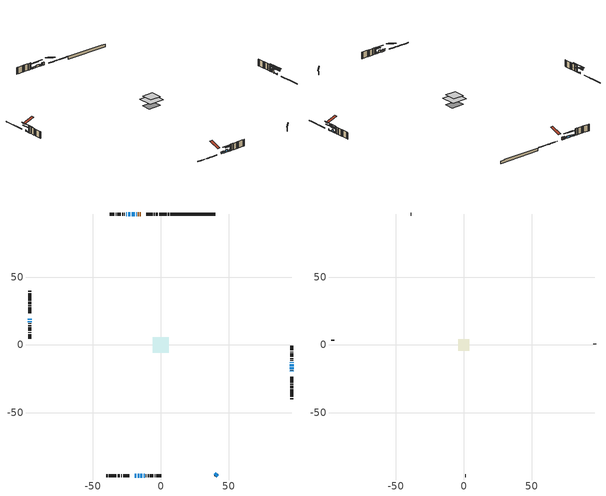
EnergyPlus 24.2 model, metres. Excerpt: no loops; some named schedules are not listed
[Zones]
conditioned space
 floor outside (Floor1 construction): -0.78,-0.78 -0.78,0.78 0.78,0.78 0.78,-0.78 z0.45
 floor outside (Floor2 construction): -0.43,-0.43 -0.43,0.43 0.43,0.43 0.43,-0.43 z0.45
 floor adiabatic (AdiabaticFloorConstruction): -5.82,-5.82 -5.82,5.82 5.82,5.82 5.82,-5.82 z2.89
 floor foundation (Slab1 construction): -4.79,-3.44 -4.79,3.44 4.79,3.44 4.79,-3.44 z-1.68
 wall outside (RimJoist1 construction): 6.18,96.64 5.33,96.64 / -40.03,-96.64 -39.18,-96.64 / -96.64,40.03 -96.64,39.18 / 96.64,-40.03 96.64,-39.18 z0.45:0.75
 wall outside (RimJoist2 construction): 4.4,96.64 -1.18,96.64 / -38.25,-96.64 -32.66,-96.64 / -96.64,38.25 -96.64,32.66 / 96.64,-38.25 96.64,-32.66 z0.45:0.75
 wall outside (RimJoist3 construction): -2.11,96.64 -3.65,96.64 / -31.74,-96.64 -30.19,-96.64 / -96.64,31.74 -96.64,30.19 / 96.64,-31.74 96.64,-30.19 z0.45:0.75
 wall outside (RimJoist4 construction): -4.58,96.64 -5.16,96.64 / -29.26,-96.64 -28.69,-96.64 / -96.64,29.26 -96.64,28.69 / 96.64,-29.26 96.64,-28.69 z0.45:0.75
 wall outside (RimJoist5 construction): -6.09,96.64 -10.54,96.64 / -27.76,-96.64 -23.31,-96.64 / -96.64,27.76 -96.64,23.31 / 96.64,-27.76 96.64,-23.31 z0.45:0.75
 wall outside (AdiabaticWallConstruction 1): -14.58,96.64 -15.37,96.64 / -16.29,96.64 -16.85,96.64 z0.45:2.48
 wall outside (AdiabaticWallConstruction): -17.78,96.64 -18.2,96.64 / -19.27,-96.64 -18.05,-96.64 / -22.44,96.64 -24.07,96.64 z0.45:1.67; 96.64,-19.27 96.64,-18.81 / -96.64,19.27 -96.64,18.51 z0.45:1.37; -17.12,-96.64 -15.9,-96.64 z0.45:1.47; 96.64,-17.89 96.64,-16.46 z0.45:0.81; -96.64,17.58 -96.64,16.79 z0.45:0.78; -19.13,96.64 -21.52,96.64 z0.45:2; 96.64,-15.53 96.64,-14.06 z0.45:2.2; 96.64,-13.13 96.64,-12.57 z0.45:1.27; -14.97,-96.64 -13.58,-96.64 z0.45:2.43; 40.03,-96.65 41.58,-95.1 z0.45:1.97; -12.65,-96.64 -11.89,-96.64 z0.45:1.39; -25,96.64 -25.61,96.64 z0.45:1.06
 wall outside (Wall1 construction): -26.54,96.64 -26.84,96.64 / -10.96,-96.64 -10.66,-96.64 / -96.64,15.86 -96.64,15.56 / 96.64,-11.64 96.64,-11.34 z0.45:5.33
 wall outside (Wall2 construction): -27.77,96.64 -28.55,96.64 / -9.73,-96.64 -8.94,-96.64 / -96.64,14.63 -96.64,13.85 / 96.64,-10.42 96.64,-9.63 z0.45:5.33
 wall outside (Wall3 construction): -29.48,96.64 -31.99,96.64 / -8.01,-96.64 -5.51,-96.64 / -96.64,12.92 -96.64,10.41 / 96.64,-8.7 96.64,-6.19 z0.45:5.33
 wall outside (Wall4 construction): -32.92,96.64 -33.37,96.64 / -4.58,-96.64 -4.13,-96.64 / -96.64,9.48 -96.64,9.03 / 96.64,-5.26 96.64,-4.81 z0.45:5.33
 wall outside (Wall5 construction): -34.3,96.64 -37.72,96.64 / -3.2,-96.64 0.23,-96.64 / -96.64,8.1 -96.64,4.68 / 96.64,-3.88 96.64,-0.46 z0.45:5.33
 wall foundation (FoundationWall1 construction): 7.11,96.64,-1.68 7.11,96.64,0.45 36.74,96.64,0.45 36.74,96.64,0.22 40.03,96.64,0.22 40.03,96.64,-1.68
 window (WindowConstruction 12): -17.78,96.64 -18.2,96.64 z0.45:1.67
 window (WindowConstruction 8): 96.64,-19.27 96.64,-18.81 z0.45:1.36
 window (WindowConstruction 9): -19.27,-96.64 -18.05,-96.64 z0.45:1.67
 window (WindowConstruction 10): -17.12,-96.64 -15.9,-96.64 z0.45:1.46
 window (WindowConstruction 11): -96.64,19.27 -96.64,18.51 z0.45:1.36
 window (WindowConstruction 13): 96.64,-17.88 96.64,-16.46 z0.45:0.81
 window (WindowConstruction 14): -96.64,17.58 -96.64,16.79 z0.45:0.78
 window (WindowConstruction): -19.13,96.64 -21.52,96.64 z0.45:2
 window (WindowConstruction 1): 96.64,-15.53 96.64,-14.06 z0.45:2.2
 window (WindowConstruction 2): 96.64,-13.13 96.64,-12.57 z0.45:1.26
 window (WindowConstruction 3): -14.97,-96.64 -13.58,-96.64 z0.45:2.43
 window (WindowConstruction 4): 40.03,-96.64 41.58,-95.1 z0.45:1.97
 window (WindowConstruction 5): -12.65,-96.64 -11.89,-96.64 z0.45:1.39
 window (WindowConstruction 6): -22.45,96.64 -24.07,96.64 z0.45:1.67
 window (WindowConstruction 7): -25,96.64 -25.61,96.64 z0.45:1.06
 door (Door): -14.58,96.64 -15.36,96.64 z0.45:2.48
 door (Door 1): -16.29,96.64 -16.85,96.64 z0.45:2.48
 ceiling adiabatic (AdiabaticFloorConstruction): 5.82,-5.82 5.82,5.82 -5.82,5.82 -5.82,-5.82 z2.89
attic - vented
 floor to conditioned space (Floor3 construction Reversed): -4.24,-4.24 -4.24,4.24 4.24,4.24 4.24,-4.24 z5.33
 wall outside (Wall6 construction): -38.65,96.64 -39.1,96.64 / 1.16,-96.64 1.61,-96.64 / -96.64,3.75 -96.64,3.3 / 96.64,0.47 96.64,0.92 z0.45:5.33
 roof outside (Roof1 construction): -13.65,96.64,5.33 -13.65,88.39,8.08 -11.47,88.39,8.08 -11.47,96.64,5.33; -20.2,-96.64,5.33 -20.2,-88.39,8.08 -22.38,-88.39,8.08 -22.38,-96.64,5.33; -96.64,20.2,5.33 -88.39,20.2,8.08 -88.39,22.38,8.08 -96.64,22.38,5.33; 96.64,-20.2,5.33 88.39,-20.2,8.08 88.39,-22.38,8.08 96.64,-22.38,5.33
shading: 96.64,-16.17 96.64,-21.91 97.06,-21.91 97.06,-16.17 z4; -17.85,-96.64 -19.47,-96.64 -19.47,-97.06 -17.85,-97.06 z1.87; -15.7,-96.64 -17.32,-96.64 -17.32,-97.06 -15.7,-97.06 z1.67; -96.64,15.87 -96.64,21.91 -97.06,21.91 -97.06,15.87 z4; 96.64,-11.38 96.64,-22.97 97.06,-22.97 97.06,-11.38 z5.89; -96.64,11.71 -96.64,22.66 -97.06,22.66 -97.06,11.71 z5.86; -24.16,96.64 -16.49,96.64 -16.49,97.06 -24.16,97.06 z4.64; 96.64,-11.42 96.64,-18.17 97.06,-18.17 97.06,-11.42 z4.84; 96.64,-9.93 96.64,-15.77 97.06,-15.77 97.06,-9.93 z3.9; -10.94,-96.64 -17.61,-96.64 -17.61,-97.06 -10.94,-97.06 z5.07; 43.44,-93.23 38.17,-98.51 38.46,-98.8 43.73,-93.52 z4.61; -9.25,-96.64 -15.29,-96.64 -15.29,-97.06 -9.25,-97.06 z4.03; -26.71,96.64 -19.81,96.64 -19.81,97.06 -26.71,97.06 z4.31; -25.81,96.64 -24.8,96.64 -24.8,97.06 -25.81,97.06 z1.26
[Building]
Building 1: Terrain=Suburbs
[Site:Location]
Ottawa Intl AP_ON: Latitude {deg}=45.32; Longitude {deg}=-75.67; Time Zone {hr}=-5; Elevation {m}=115; Keep Site Location Information=Yes
[Site:GroundTemperature:Shallow]
1.18808, -1.19398, -1.38475, -0.254337, 4.28362, 8.80044, 12.7163, 15.1969, 15.4076, 13.3901, 9.57408, 5.19582
[Site:WaterMainsTemperature]
Calculation Method=Schedule; Temperature Schedule=mains temperature schedule
[Material] Roughness=Rough; Thermal Absorptance=0.9
Name | Thickness {m} | Conductivity {W/m-K} | Density {kg/m3} | Specific Heat {J/kg-K} | Solar Absorptance | Visible Absorptance
asphalt or fiberglass shingles | 0.00635 | 0.162714 | 1121.4 | 1465.45 | 0.4 | 0.4
ceiling loosefill ins | 0.169333 | 0.0480833 | 16.02 | 1046.75 | 0.7 | 0.7
ceiling stud and cavity | 0.1397 | 0.143208 | 65.682 | 1177.47 | 0.7 | 0.7
concrete 4.0 in. | 0.1016 | 1.803125 | 2242.8 | 837.4 | 0.7 | 0.7
concrete 8.0 in. | 0.2032 | 1.803125 | 2242.8 | 837.4 | 0.7 | 0.7
door material | 0.04445 | 0.053851 | 512.64 | 1214.23 | 0.7 | 0.7
exterior vertical ins | 0.0454343 | 0.029427 | 32.04 | 1214.23 | 0.7 | 0.7
floor covering | 0.0127 | 0.0433444 | 54.468 | 1339.84 | 0.6 | 0.6
floor rigid ins; rim joist rigid ins | 0.051816 | 0.029427 | 32.04 | 1214.23 | 0.7 | 0.7
floor rigid ins 1; wall rigid ins | 0.512978 | 0.029427 | 32.04 | 1214.23 | 0.7 | 0.7
floor stud and cavity | 0.1397 | 0.0939799 | 92.3553 | 1139.71 | 0.7 | 0.7
floor stud and cavity 1 | 0.1397 | 0.094315 | 92.3553 | 1139.71 | 0.7 | 0.7
floor stud and cavity 2 | 0.1397 | 1.75129 | 37.0049 | 1207.88 | 0.7 | 0.7
furniture material conditioned space 1 | 0.1524 | 0.115458 | 640.8 | 1214.23 | 0.6 | 0.6
gypsum board | 0.0127 | 0.160291 | 801 | 837.4 | 0.6 | 0.6
gypsum board 1 | 0.0127 | 0.160291 | 801 | 837.4 | 0.7 | 0.7
osb sheathing 0.5 in. | 0.0127 | 0.115458 | 512.64 | 1214.23 | 0.7 | 0.7
osb sheathing 0.75 in. | 0.01905 | 0.115458 | 512.64 | 1214.23 | 0.7 | 0.7
osb sheathing 2.0 in. | 0.0508 | 0.115458 | 512.64 | 1214.23 | 0.7 | 0.7
rim joist stud and cavity | 0.0508 | 0.353641 | 125.044 | 1163.47 | 0.6 | 0.6
rim joist stud and cavity 1 | 0.0508 | 0.0296634 | 125.044 | 1163.47 | 0.6 | 0.6
rim joist stud and cavity 2 | 0.0508 | 0.292656 | 125.044 | 1163.47 | 0.6 | 0.6
rim joist stud and cavity 3 | 0.0508 | 0.0319994 | 125.044 | 1163.47 | 0.6 | 0.6
rim joist stud and cavity 4 | 0.0508 | 0.0293615 | 125.044 | 1163.47 | 0.6 | 0.6
wall stud and cavity | 0.1397 | 0.122248 | 139.0536 | 1170.24 | 0.7 | 0.7
wall stud and cavity 1 | 0.1397 | 0.0907762 | 139.0536 | 1170.24 | 0.7 | 0.7
wall stud and cavity 2 | 0.1397 | 0.0966364 | 139.0536 | 1170.24 | 0.7 | 0.7
wall stud and cavity 3 | 0.1397 | 0.0992973 | 139.0536 | 1170.24 | 0.7 | 0.7
wall stud and cavity 4 | 0.1397 | 0.0958194 | 139.0536 | 1170.24 | 0.7 | 0.7
wall stud and cavity 5 | 0.0889 | 6.1454 | 50.32683 | 1063.81 | 0.6 | 0.6
wall stud and cavity 6 | 0.0889 | 0.380278 | 52.3479 | 1209.89 | 0.7 | 0.7
wall stud and cavity 7 | 0.0889 | 0.391764 | 83.0341 | 1211.67 | 0.7 | 0.7
wood siding | 0.0254 | 0.102417 | 544.68 | 1172.36 | 0.4 | 0.4
wood siding 1 | 0.00254 | 0.102417 | 544.68 | 1172.36 | 0.4 | 0.4
wood siding 2; wood siding 3; wood siding 4 | 0.0254 | 0.102417 | 544.68 | 1172.36 | 0.7 | 0.7
[WindowMaterial:SimpleGlazingSystem]
Name | U-Factor {W/m2-K} | Solar Heat Gain Coefficient
WindowMaterial | 2.88499 | 0.7
WindowMaterial 1 | 2.90941 | 0.64
WindowMaterial 10 | 2.94518 | 0.59
WindowMaterial 11 | 2.97868 | 0.53
WindowMaterial 12 | 2.986628 | 0.6
WindowMaterial 13 | 3.25293 | 0.41
WindowMaterial 14 | 2.76973 | 0.32
WindowMaterial 2 | 3.0082 | 0.48
WindowMaterial 3 | 2.99401 | 0.57
WindowMaterial 4 | 2.8884 | 0.7
WindowMaterial 5 | 2.97698 | 0.54
WindowMaterial 6 | 2.9219 | 0.62
WindowMaterial 7 | 3.00026 | 0.58
WindowMaterial 8 | 3.02467 | 0.46
WindowMaterial 9 | 2.93496 | 0.6
[Construction]
AdiabaticFloorConstruction: floor stud and cavity 2, floor rigid ins 1, osb sheathing 0.75 in., floor covering
AdiabaticWallConstruction: wood siding 3, wall rigid ins, wall stud and cavity 6, gypsum board
AdiabaticWallConstruction 1: wood siding 4, wall rigid ins, wall stud and cavity 6, gypsum board
Door; Door 1: door material
Floor1 construction: floor stud and cavity, floor rigid ins, osb sheathing 0.75 in., floor covering
Floor2 construction: floor stud and cavity 1, floor rigid ins, osb sheathing 0.75 in., floor covering
Floor3 construction Reversed: gypsum board, ceiling stud and cavity, ceiling loosefill ins
FoundationWall1 construction: concrete 8.0 in., gypsum board 1
furniture construction conditioned space 1: furniture material conditioned space 1
PartitionWallConstruction: gypsum board, wall stud and cavity 7, gypsum board
RimJoist1 construction: wood siding 2, rim joist rigid ins, osb sheathing 2.0 in., rim joist stud and cavity
RimJoist2 construction: wood siding 2, osb sheathing 2.0 in., rim joist stud and cavity 1
RimJoist3 construction: wood siding 2, rim joist rigid ins, osb sheathing 2.0 in., rim joist stud and cavity 2
RimJoist4 construction: wood siding 2, osb sheathing 2.0 in., rim joist stud and cavity 3
RimJoist5 construction: wood siding 2, osb sheathing 2.0 in., rim joist stud and cavity 4
Roof1 construction: asphalt or fiberglass shingles
Slab1 construction: concrete 4.0 in.
Wall1 construction: wood siding, osb sheathing 0.5 in., wall stud and cavity, gypsum board
Wall2 construction: wood siding, osb sheathing 0.5 in., wall stud and cavity 1, gypsum board
Wall3 construction: wood siding, osb sheathing 0.5 in., wall stud and cavity 2, gypsum board
Wall4 construction: wood siding, osb sheathing 0.5 in., wall stud and cavity 3, gypsum board
Wall5 construction: wood siding, osb sheathing 0.5 in., wall stud and cavity 4, gypsum board
Wall6 construction: wood siding 1, wall stud and cavity 5
WindowConstruction: WindowMaterial
WindowConstruction 1: WindowMaterial 1
WindowConstruction 10: WindowMaterial 10
WindowConstruction 11: WindowMaterial 11
WindowConstruction 12: WindowMaterial 12
WindowConstruction 13: WindowMaterial 13
WindowConstruction 14: WindowMaterial 14
WindowConstruction 2: WindowMaterial 2
WindowConstruction 3: WindowMaterial 3
WindowConstruction 4: WindowMaterial 4
WindowConstruction 5: WindowMaterial 5
WindowConstruction 6: WindowMaterial 6
WindowConstruction 7: WindowMaterial 7
WindowConstruction 8: WindowMaterial 8
WindowConstruction 9: WindowMaterial 9
[Zone] Multiplier=1; Part of Total Floor Area=Yes
Name | Volume {m3}
attic - vented | 32.139
conditioned space | 523
[Space]
Name | Zone | Volume {m3}
attic - vented 1 | attic - vented | 32.139
conditioned space 1 | conditioned space | 523
[ZoneInfiltration:EffectiveLeakageArea]
infil attic - vented 1: Zone or Space=attic - vented 1; Schedule=Always On Discrete; Effective Air Leakage Area {cm2}=3027.79; Stack Coefficient=0.000530575; Wind Coefficient=1.5563e-05
[ZoneMixing]
whole house fan mix: Zone or Space=attic - vented; Schedule=Always On Continuous; Design Flow Rate Calculation Method=Flow/Zone; Design Flow Rate {m3/s}=0; Source Zone or Space=conditioned space
[SurfaceProperty:ExposedFoundationPerimeter]
Slab1: Exposed Perimeter Calculation Method=TotalExposedPerimeter; Total Exposed Perimeter {m}=32.918
[InternalMass] Zone or ZoneList=conditioned space; Space or SpaceList=conditioned space 1
Name | Construction | Surface Area {m2}
furniture mass conditioned space 1 | furniture construction conditioned space 1 | 81.9121
partition wall mass | PartitionWallConstruction | 204.78
[Lights]
interior lighting: Zone or ZoneList or Space or SpaceList=conditioned space 1; Schedule=interior lighting schedule; Design Level Calculation Method=LightingLevel; Lighting Level {W}=343.2; Return Air Fraction=0; Fraction Radiant=0.6; Fraction Visible=0.2; Fraction Replaceable=1
[People]
occupants: Zone or ZoneList or Space or SpaceList=conditioned space 1; Number of People Schedule=occupants schedule; Number of People Calculation Method=People; Number of People=3; Fraction Radiant=0.314171; Sensible Heat Fraction=0.56303; Activity Level Schedule=occupants activity schedule; Carbon Dioxide Generation Rate {m3/s-W}=0; Enable ASHRAE 55 Comfort Warnings=No; Mean Radiant Temperature Calculation Type=EnclosureAveraged
[ElectricEquipment] Zone or ZoneList or Space or SpaceList=conditioned space 1; Design Level Calculation Method=EquipmentLevel
Name | Schedule | Design Level {W} | Fraction Latent | Fraction Radiant | Fraction Lost
clothes dryer | clothes dryer schedule | 140.772 | 0.015 | 0.081 | 0.85
clothes washer | clothes washer schedule | 32.1985 | 0.03 | 0.162 | 0.7
cooking range | cooking range schedule | 215.147 | 0.08 | 0.432 | 0.2
dishwasher | dishwasher schedule | 66.8632 | 0.3 | 0.18 | 0.4
fridge | fridge schedule | 72.9452 | 0 | 0.6 | 0
mech vent bath fan 0 | mech vent bath fan 0 schedule | 50.2 | 0 | 0 | 1
mech vent bath fan 1 | mech vent bath fan 1 schedule | 50.2 | 0 | 0 | 1
mech vent house fan | mech vent house fan schedule | 0 | 0 | 0 | 1
mech vent house fan cfis | mech vent house fan cfis schedule | 0 | 0 | 0 | 0
mech vent range fan 0 | mech vent range fan 0 schedule | 57 | 0 | 0 | 1
misc plug loads | misc plug loads schedule | 494.7 | 0.045 | 0.513 | 0.1
whole house fan | Always On Discrete | 0 | 0 | 0 | 1
[OtherEquipment] Zone or ZoneList or Space or SpaceList=conditioned space 1; Design Level Calculation Method=EquipmentLevel
Name | Fuel Type | Schedule | Design Level {W} | Fraction Latent | Fraction Radiant | Fraction Lost
clothes dryer 1 | Electricity | clothes dryer schedule | 0 | 0.015 | 0.081 | 0.85
cooking range 1 | Electricity | cooking range schedule | 0 | 0.08 | 0.432 | 0.2
general water use latent | None | general water use schedule | 62.594 | 1 | 0 | 0
general water use sensible | None | general water use schedule | -61.6891 | 0 | 0.6 | 0
mech vent house fan latent load | None | Always On Discrete | 0 | 1 | 0 | 0
mech vent house fan sensible load | None | Always On Discrete | 0 | 0 | 0 | 0
water heater energy adjustment1 | NaturalGas | Always On Discrete | 0.01 | 0 | 0 | 1
[ZoneInfiltration:DesignFlowRate] Zone or ZoneList or Space or SpaceList=conditioned space 1; Schedule=Always On Discrete; Design Flow Rate Calculation Method=Flow/Zone; Design Flow Rate {m3/s}=0
infil flow; natural vent flow; whole house fan flow
[Foundation:Kiva]
Foundation Kiva 1: Initial Indoor Air Temperature {C}=18; Wall Height Above Grade {m}=0.450007; Wall Depth Below Slab {m}=0.2032; Custom Block Material Name 1=exterior vertical ins; Custom Block Depth 1 {m}=2.13; Custom Block X Position 1 {m}=0.2159; Custom Block Z Position 1 {m}=0
[Foundation:Kiva:Settings]
Soil Conductivity {W/m-K}=0.849921; Soil Density {kg/m3}=1842.3; Soil Specific Heat {J/kg-K}=418.7; Ground Solar Absorptivity=0.9; Ground Thermal Absorptivity=0.9; Ground Surface Roughness {m}=0.03; Far-Field Width {m}=40; Deep-Ground Boundary Condition=ZeroFlux; Deep-Ground Depth {m}=40; Minimum Cell Dimension {m}=0.2; Maximum Cell Growth Coefficient=3; Simulation Timestep=Timestep
[Exterior:Lights]
exterior lighting: Schedule=exterior lighting schedule; Design Level {W}=75.6
[Schedule:Constant]
Name | Hourly Value
Always On Continuous; mech vent house fan schedule; mech vent house fan cfis schedule; Always On Discrete | 1
occupants activity schedule | 117.228
fridge schedule | 0
[Schedule:Week:Daily]
interior lighting schedule Week Rule - Jan1-Jan27: interior lighting schedule day, interior lighting schedule day, interior lighting schedule day, interior lighting schedule day, interior lighting schedule day, interior lighting schedule day, interior lighting schedule day, interior lighting schedule default day, interior lighting schedule default day, interior lighting schedule default day, interior lighting schedule default day, interior lighting schedule default day
interior lighting schedule Week Rule - Jan28-Feb3: interior lighting schedule day, interior lighting schedule day, interior lighting schedule day, interior lighting schedule day, interior lighting schedule day 1, interior lighting schedule day 1, interior lighting schedule day 1, interior lighting schedule default day, interior lighting schedule default day, interior lighting schedule default day, interior lighting schedule default day, interior lighting schedule default day
interior lighting schedule Week Rule - Feb4-Feb24: interior lighting schedule day 1, interior lighting schedule day 1, interior lighting schedule day 1, interior lighting schedule day 1, interior lighting schedule day 1, interior lighting schedule day 1, interior lighting schedule day 1, interior lighting schedule default day, interior lighting schedule default day, interior lighting schedule default day, interior lighting schedule default day, interior lighting schedule default day
interior lighting schedule Week Rule - Feb25-Mar3: interior lighting schedule day 1, interior lighting schedule day 1, interior lighting schedule day 1, interior lighting schedule day 1, interior lighting schedule day 2, interior lighting schedule day 2, interior lighting schedule day 2, interior lighting schedule default day, interior lighting schedule default day, interior lighting schedule default day, interior lighting schedule default day, interior lighting schedule default day
interior lighting schedule Week Rule - Mar4-Mar31: interior lighting schedule day 2, interior lighting schedule day 2, interior lighting schedule day 2, interior lighting schedule day 2, interior lighting schedule day 2, interior lighting schedule day 2, interior lighting schedule day 2, interior lighting schedule default day, interior lighting schedule default day, interior lighting schedule default day, interior lighting schedule default day, interior lighting schedule default day
interior lighting schedule Week Rule - Apr1-Apr28: interior lighting schedule day 3, interior lighting schedule day 3, interior lighting schedule day 3, interior lighting schedule day 3, interior lighting schedule day 3, interior lighting schedule day 3, interior lighting schedule day 3, interior lighting schedule default day, interior lighting schedule default day, interior lighting schedule default day, interior lighting schedule default day, interior lighting schedule default day
interior lighting schedule Week Rule - Apr29-May5: interior lighting schedule day 3, interior lighting schedule day 3, interior lighting schedule day 4, interior lighting schedule day 4, interior lighting schedule day 4, interior lighting schedule day 4, interior lighting schedule day 4, interior lighting schedule default day, interior lighting schedule default day, interior lighting schedule default day, interior lighting schedule default day, interior lighting schedule default day
interior lighting schedule Week Rule - May6-May26: interior lighting schedule day 4, interior lighting schedule day 4, interior lighting schedule day 4, interior lighting schedule day 4, interior lighting schedule day 4, interior lighting schedule day 4, interior lighting schedule day 4, interior lighting schedule default day, interior lighting schedule default day, interior lighting schedule default day, interior lighting schedule default day, interior lighting schedule default day
interior lighting schedule Week Rule - May27-Jun2: interior lighting schedule day 4, interior lighting schedule day 4, interior lighting schedule day 4, interior lighting schedule day 4, interior lighting schedule day 4, interior lighting schedule day 5, interior lighting schedule day 5, interior lighting schedule default day, interior lighting schedule default day, interior lighting schedule default day, interior lighting schedule default day, interior lighting schedule default day
interior lighting schedule Week Rule - Jun3-Jun30: interior lighting schedule day 5, interior lighting schedule day 5, interior lighting schedule day 5, interior lighting schedule day 5, interior lighting schedule day 5, interior lighting schedule day 5, interior lighting schedule day 5, interior lighting schedule default day, interior lighting schedule default day, interior lighting schedule default day, interior lighting schedule default day, interior lighting schedule default day
interior lighting schedule Week Rule - Jul1-Jul28: interior lighting schedule day 6, interior lighting schedule day 6, interior lighting schedule day 6, interior lighting schedule day 6, interior lighting schedule day 6, interior lighting schedule day 6, interior lighting schedule day 6, interior lighting schedule default day, interior lighting schedule default day, interior lighting schedule default day, interior lighting schedule default day, interior lighting schedule default day
interior lighting schedule Week Rule - Jul29-Aug4: interior lighting schedule day 6, interior lighting schedule day 6, interior lighting schedule day 6, interior lighting schedule day 7, interior lighting schedule day 7, interior lighting schedule day 7, interior lighting schedule day 7, interior lighting schedule default day, interior lighting schedule default day, interior lighting schedule default day, interior lighting schedule default day, interior lighting schedule default day
interior lighting schedule Week Rule - Aug5-Aug25: interior lighting schedule day 7, interior lighting schedule day 7, interior lighting schedule day 7, interior lighting schedule day 7, interior lighting schedule day 7, interior lighting schedule day 7, interior lighting schedule day 7, interior lighting schedule default day, interior lighting schedule default day, interior lighting schedule default day, interior lighting schedule default day, interior lighting schedule default day
interior lighting schedule Week Rule - Aug26-Sep1: interior lighting schedule day 7, interior lighting schedule day 7, interior lighting schedule day 7, interior lighting schedule day 7, interior lighting schedule day 7, interior lighting schedule day 7, interior lighting schedule day 8, interior lighting schedule default day, interior lighting schedule default day, interior lighting schedule default day, interior lighting schedule default day, interior lighting schedule default day
interior lighting schedule Week Rule - Sep2-Sep29: interior lighting schedule day 8, interior lighting schedule day 8, interior lighting schedule day 8, interior lighting schedule day 8, interior lighting schedule day 8, interior lighting schedule day 8, interior lighting schedule day 8, interior lighting schedule default day, interior lighting schedule default day, interior lighting schedule default day, interior lighting schedule default day, interior lighting schedule default day
interior lighting schedule Week Rule - Sep30-Oct6: interior lighting schedule day 8, interior lighting schedule day 9, interior lighting schedule day 9, interior lighting schedule day 9, interior lighting schedule day 9, interior lighting schedule day 9, interior lighting schedule day 9, interior lighting schedule default day, interior lighting schedule default day, interior lighting schedule default day, interior lighting schedule default day, interior lighting schedule default day
interior lighting schedule Week Rule - Oct7-Oct27: interior lighting schedule day 9, interior lighting schedule day 9, interior lighting schedule day 9, interior lighting schedule day 9, interior lighting schedule day 9, interior lighting schedule day 9, interior lighting schedule day 9, interior lighting schedule default day, interior lighting schedule default day, interior lighting schedule default day, interior lighting schedule default day, interior lighting schedule default day
interior lighting schedule Week Rule - Oct28-Nov3: interior lighting schedule day 9, interior lighting schedule day 9, interior lighting schedule day 9, interior lighting schedule day 9, interior lighting schedule day 10, interior lighting schedule day 10, interior lighting schedule day 10, interior lighting schedule default day, interior lighting schedule default day, interior lighting schedule default day, interior lighting schedule default day, interior lighting schedule default day
interior lighting schedule Week Rule - Nov4-Nov24: interior lighting schedule day 10, interior lighting schedule day 10, interior lighting schedule day 10, interior lighting schedule day 10, interior lighting schedule day 10, interior lighting schedule day 10, interior lighting schedule day 10, interior lighting schedule default day, interior lighting schedule default day, interior lighting schedule default day, interior lighting schedule default day, interior lighting schedule default day
interior lighting schedule Week Rule - Nov25-Dec1: interior lighting schedule day 10, interior lighting schedule day 10, interior lighting schedule day 10, interior lighting schedule day 10, interior lighting schedule day 10, interior lighting schedule day 10, interior lighting schedule day 11, interior lighting schedule default day, interior lighting schedule default day, interior lighting schedule default day, interior lighting schedule default day, interior lighting schedule default day
interior lighting schedule Week Rule - Dec2-Dec31: interior lighting schedule day 11, interior lighting schedule day 11, interior lighting schedule day 11, interior lighting schedule day 11, interior lighting schedule day 11, interior lighting schedule day 11, interior lighting schedule day 11, interior lighting schedule default day, interior lighting schedule default day, interior lighting schedule default day, interior lighting schedule default day, interior lighting schedule default day
occupants schedule Week Rule - Jan1-Dec31: occupants schedule day, occupants schedule day, occupants schedule day, occupants schedule day, occupants schedule day, occupants schedule day, occupants schedule day, occupants schedule default day, occupants schedule default day, occupants schedule default day, occupants schedule default day, occupants schedule default day
clothes dryer schedule Week Rule - Jan1-Dec31: clothes dryer schedule day, clothes dryer schedule day, clothes dryer schedule day, clothes dryer schedule day, clothes dryer schedule day, clothes dryer schedule day, clothes dryer schedule day, clothes dryer schedule default day, clothes dryer schedule default day, clothes dryer schedule default day, clothes dryer schedule default day, clothes dryer schedule default day
clothes washer schedule Week Rule - Jan1-Dec31: clothes washer schedule day, clothes washer schedule day, clothes washer schedule day, clothes washer schedule day, clothes washer schedule day, clothes washer schedule day, clothes washer schedule day, clothes washer schedule default day, clothes washer schedule default day, clothes washer schedule default day, clothes washer schedule default day, clothes washer schedule default day
cooking range schedule Week Rule - Jan1-Dec31: cooking range schedule day, cooking range schedule day, cooking range schedule day, cooking range schedule day, cooking range schedule day, cooking range schedule day, cooking range schedule day, cooking range schedule default day, cooking range schedule default day, cooking range schedule default day, cooking range schedule default day, cooking range schedule default day
dishwasher schedule Week Rule - Jan1-Dec31: dishwasher schedule day, dishwasher schedule day, dishwasher schedule day, dishwasher schedule day, dishwasher schedule day, dishwasher schedule day, dishwasher schedule day, dishwasher schedule default day, dishwasher schedule default day, dishwasher schedule default day, dishwasher schedule default day, dishwasher schedule default day
mech vent bath fan 0 schedule Week Rule - Jan1-Dec31: mech vent bath fan 0 schedule day, mech vent bath fan 0 schedule day, mech vent bath fan 0 schedule day, mech vent bath fan 0 schedule day, mech vent bath fan 0 schedule day, mech vent bath fan 0 schedule day, mech vent bath fan 0 schedule day, mech vent bath fan 0 schedule default day, mech vent bath fan 0 schedule default day, mech vent bath fan 0 schedule default day, mech vent bath fan 0 schedule default day, mech vent bath fan 0 schedule default day
mech vent bath fan 1 schedule Week Rule - Jan1-Dec31: mech vent bath fan 1 schedule day, mech vent bath fan 1 schedule day, mech vent bath fan 1 schedule day, mech vent bath fan 1 schedule day, mech vent bath fan 1 schedule day, mech vent bath fan 1 schedule day, mech vent bath fan 1 schedule day, mech vent bath fan 1 schedule default day, mech vent bath fan 1 schedule default day, mech vent bath fan 1 schedule default day, mech vent bath fan 1 schedule default day, mech vent bath fan 1 schedule default day
mech vent range fan 0 schedule Week Rule - Jan1-Dec31: mech vent range fan 0 schedule day, mech vent range fan 0 schedule day, mech vent range fan 0 schedule day, mech vent range fan 0 schedule day, mech vent range fan 0 schedule day, mech vent range fan 0 schedule day, mech vent range fan 0 schedule day, mech vent range fan 0 schedule default day, mech vent range fan 0 schedule default day, mech vent range fan 0 schedule default day, mech vent range fan 0 schedule default day, mech vent range fan 0 schedule default day
misc plug loads schedule Week Rule - Jan1-Dec31: misc plug loads schedule day, misc plug loads schedule day, misc plug loads schedule day, misc plug loads schedule day, misc plug loads schedule day, misc plug loads schedule day, misc plug loads schedule day, misc plug loads schedule default day, misc plug loads schedule default day, misc plug loads schedule default day, misc plug loads schedule default day, misc plug loads schedule default day
general water use schedule Week Rule - Jan1-Dec31: general water use schedule day, general water use schedule day, general water use schedule day, general water use schedule day, general water use schedule day, general water use schedule day, general water use schedule day, general water use schedule default day, general water use schedule default day, general water use schedule default day, general water use schedule default day, general water use schedule default day
exterior lighting schedule Week Rule - Jan1-Jan27: exterior lighting schedule day, exterior lighting schedule day, exterior lighting schedule day, exterior lighting schedule day, exterior lighting schedule day, exterior lighting schedule day, exterior lighting schedule day, exterior lighting schedule default day, exterior lighting schedule default day, exterior lighting schedule default day, exterior lighting schedule default day, exterior lighting schedule default day
exterior lighting schedule Week Rule - Jan28-Feb3: exterior lighting schedule day, exterior lighting schedule day, exterior lighting schedule day, exterior lighting schedule day, exterior lighting schedule day 1, exterior lighting schedule day 1, exterior lighting schedule day 1, exterior lighting schedule default day, exterior lighting schedule default day, exterior lighting schedule default day, exterior lighting schedule default day, exterior lighting schedule default day
exterior lighting schedule Week Rule - Feb4-Feb24: exterior lighting schedule day 1, exterior lighting schedule day 1, exterior lighting schedule day 1, exterior lighting schedule day 1, exterior lighting schedule day 1, exterior lighting schedule day 1, exterior lighting schedule day 1, exterior lighting schedule default day, exterior lighting schedule default day, exterior lighting schedule default day, exterior lighting schedule default day, exterior lighting schedule default day
exterior lighting schedule Week Rule - Feb25-Mar3: exterior lighting schedule day 1, exterior lighting schedule day 1, exterior lighting schedule day 1, exterior lighting schedule day 1, exterior lighting schedule day 2, exterior lighting schedule day 2, exterior lighting schedule day 2, exterior lighting schedule default day, exterior lighting schedule default day, exterior lighting schedule default day, exterior lighting schedule default day, exterior lighting schedule default day
exterior lighting schedule Week Rule - Mar4-Mar31: exterior lighting schedule day 2, exterior lighting schedule day 2, exterior lighting schedule day 2, exterior lighting schedule day 2, exterior lighting schedule day 2, exterior lighting schedule day 2, exterior lighting schedule day 2, exterior lighting schedule default day, exterior lighting schedule default day, exterior lighting schedule default day, exterior lighting schedule default day, exterior lighting schedule default day
[Schedule:Year]
interior lighting schedule: interior lighting schedule Week Rule - Jan1-Jan27, 1, 1, 1, 27, interior lighting schedule Week Rule - Jan28-Feb3, 1, 28, 2, 3, interior lighting schedule Week Rule - Feb4-Feb24, 2, 4, 2, 24, interior lighting schedule Week Rule - Feb25-Mar3, 2, 25, 3, 3, interior lighting schedule Week Rule - Mar4-Mar31, 3, 4, 3, 31, interior lighting schedule Week Rule - Apr1-Apr28, 4, 1, 4, 28, interior lighting schedule Week Rule - Apr29-May5, 4, 29, 5, 5, interior lighting schedule Week Rule - May6-May26, 5, 6, 5, 26, interior lighting schedule Week Rule - May27-Jun2, 5, 27, 6, 2, interior lighting schedule Week Rule - Jun3-Jun30, 6, 3, 6, 30, interior lighting schedule Week Rule - Jul1-Jul28, 7, 1, 7, 28, interior lighting schedule Week Rule - Jul29-Aug4, 7, 29, 8, 4, interior lighting schedule Week Rule - Aug5-Aug25, 8, 5, 8, 25, interior lighting schedule Week Rule - Aug26-Sep1, 8, 26, 9, 1, interior lighting schedule Week Rule - Sep2-Sep29, 9, 2, 9, 29, interior lighting schedule Week Rule - Sep30-Oct6, 9, 30, 10, 6, interior lighting schedule Week Rule - Oct7-Oct27, 10, 7, 10, 27, interior lighting schedule Week Rule - Oct28-Nov3, 10, 28, 11, 3, interior lighting schedule Week Rule - Nov4-Nov24, 11, 4, 11, 24, interior lighting schedule Week Rule - Nov25-Dec1, 11, 25, 12, 1, interior lighting schedule Week Rule - Dec2-Dec31, 12, 2, 12, 31
occupants schedule: occupants schedule Week Rule - Jan1-Dec31, 1, 1, 12, 31
clothes dryer schedule: clothes dryer schedule Week Rule - Jan1-Dec31, 1, 1, 12, 31
clothes washer schedule: clothes washer schedule Week Rule - Jan1-Dec31, 1, 1, 12, 31
cooking range schedule: cooking range schedule Week Rule - Jan1-Dec31, 1, 1, 12, 31
dishwasher schedule: dishwasher schedule Week Rule - Jan1-Dec31, 1, 1, 12, 31
mech vent bath fan 0 schedule: mech vent bath fan 0 schedule Week Rule - Jan1-Dec31, 1, 1, 12, 31
mech vent bath fan 1 schedule: mech vent bath fan 1 schedule Week Rule - Jan1-Dec31, 1, 1, 12, 31
mech vent range fan 0 schedule: mech vent range fan 0 schedule Week Rule - Jan1-Dec31, 1, 1, 12, 31
misc plug loads schedule: misc plug loads schedule Week Rule - Jan1-Dec31, 1, 1, 12, 31
general water use schedule: general water use schedule Week Rule - Jan1-Dec31, 1, 1, 12, 31
exterior lighting schedule: exterior lighting schedule Week Rule - Jan1-Jan27, 1, 1, 1, 27, exterior lighting schedule Week Rule - Jan28-Feb3, 1, 28, 2, 3, exterior lighting schedule Week Rule - Feb4-Feb24, 2, 4, 2, 24, exterior lighting schedule Week Rule - Feb25-Mar3, 2, 25, 3, 3, exterior lighting schedule Week Rule - Mar4-Mar31, 3, 4, 3, 31, exterior lighting schedule Week Rule - Apr1-Apr28, 4, 1, 4, 28, exterior lighting schedule Week Rule - Apr29-May5, 4, 29, 5, 5, exterior lighting schedule Week Rule - May6-May26, 5, 6, 5, 26, exterior lighting schedule Week Rule - May27-Jun2, 5, 27, 6, 2, exterior lighting schedule Week Rule - Jun3-Jun30, 6, 3, 6, 30, exterior lighting schedule Week Rule - Jul1-Jul28, 7, 1, 7, 28, exterior lighting schedule Week Rule - Jul29-Aug4, 7, 29, 8, 4, exterior lighting schedule Week Rule - Aug5-Aug25, 8, 5, 8, 25, exterior lighting schedule Week Rule - Aug26-Sep1, 8, 26, 9, 1, exterior lighting schedule Week Rule - Sep2-Sep29, 9, 2, 9, 29, exterior lighting schedule Week Rule - Sep30-Oct6, 9, 30, 10, 6, exterior lighting schedule Week Rule - Oct7-Oct27, 10, 7, 10, 27, exterior lighting schedule Week Rule - Oct28-Nov3, 10, 28, 11, 3, exterior lighting schedule Week Rule - Nov4-Nov24, 11, 4, 11, 24, exterior lighting schedule Week Rule - Nov25-Dec1, 11, 25, 12, 1, exterior lighting schedule Week Rule - Dec2-Dec31, 12, 2, 12, 31
[Schedule:Compact]
mains temperature schedule: Through: 01/01, For: AllDays, Until: 24:00, 5.98056, Through: 01/02, For: AllDays, Until: 24:00, 5.90111, Through: 01/03, For: AllDays, Until: 24:00, 5.82222, Through: 01/04, For: AllDays, Until: 24:00, 5.74556, Through: 01/05, For: AllDays, Until: 24:00, 5.66944, Through: 01/06, For: AllDays, Until: 24:00, 5.595, Through: 01/07, For: AllDays, Until: 24:00, 5.52222, Through: 01/08, For: AllDays, Until: 24:00, 5.45, Through: 01/09, For: AllDays, Until: 24:00, 5.38, Through: 01/10, For: AllDays, Until: 24:00, 5.31111, Through: 01/11, For: AllDays, Until: 24:00, 5.24333, Through: 01/12, For: AllDays, Until: 24:00, 5.17778, Through: 01/13, For: AllDays, Until: 24:00, 5.11333, Through: 01/14, For: AllDays, Until: 24:00, 5.05, Through: 01/15, For: AllDays, Until: 24:00, 4.98833, Through: 01/16, For: AllDays, Until: 24:00, 4.92889, Through: 01/17, For: AllDays, Until: 24:00, 4.87, Through: 01/18, For: AllDays, Until: 24:00, 4.81333, Through: 01/19, For: AllDays, Until: 24:00, 4.75833, Through: 01/20, For: AllDays, Until: 24:00, 4.70444, Through: 01/21, For: AllDays, Until: 24:00, 4.65278, Through: 01/22, For: AllDays, Until: 24:00, 4.60222, Through: 01/23, For: AllDays, Until: 24:00, 4.55333, Through: 01/24, For: AllDays, Until: 24:00, 4.50667, Through: 01/25, For: AllDays, Until: 24:00, 4.46111, Through: 01/26, For: AllDays, Until: 24:00, 4.41722, Through: 01/27, For: AllDays, Until: 24:00, 4.37556, Through: 01/28, For: AllDays, Until: 24:00, 4.335, Through: 01/29, For: AllDays, Until: 24:00, 4.29667, Through: 01/30, For: AllDays, Until: 24:00, 4.26, Through: 01/31, For: AllDays, Until: 24:00, 4.225, Through: 02/01, For: AllDays, Until: 24:00, 4.19167, Through: 02/02, For: AllDays, Until: 24:00, 4.16, Through: 02/03, For: AllDays, Until: 24:00, 4.13056, Through: 02/04, For: AllDays, Until: 24:00, 4.10278, Through: 02/05, For: AllDays, Until: 24:00, 4.07667, Through: 02/06, For: AllDays, Until: 24:00, 4.05222, Through: 02/07, For: AllDays, Until: 24:00, 4.03, Through: 02/08, For: AllDays, Until: 24:00, 4.00889, Through: 02/09, For: AllDays, Until: 24:00, 3.99056, Through: 02/10, For: AllDays, Until: 24:00, 3.97333, Through: 02/11, For: AllDays, Until: 24:00, 3.95833, Through: 02/12, For: AllDays, Until: 24:00, 3.945, Through: 02/13, For: AllDays, Until: 24:00, 3.93333, Through: 02/14, For: AllDays, Until: 24:00, 3.92389, Through: 02/15, For: AllDays, Until: 24:00, 3.91611, Through: 02/16, For: AllDays, Until: 24:00, 3.91, Through: 02/17, For: AllDays, Until: 24:00, 3.90611, Through: 02/18, For: AllDays, Until: 24:00, 3.90389, Through: 02/19, For: AllDays, Until: 24:00, 3.90389, Through: 02/20, For: AllDays, Until: 24:00, 3.905, Through: 02/21, For: AllDays, Until: 24:00, 3.90889, Through: 02/22, For: AllDays, Until: 24:00, 3.91389, Through: 02/23, For: AllDays, Until: 24:00, 3.92111, Through: 02/24, For: AllDays, Until: 24:00, 3.93, Through: 02/25, For: AllDays, Until: 24:00, 3.94056, Through: 02/26, For: AllDays, Until: 24:00, 3.95333, Through: 02/27, For: AllDays, Until: 24:00, 3.96778, Through: 02/28, For: AllDays, Until: 24:00, 3.98444, Through: 03/01, For: AllDays, Until: 24:00, 4.00278, Through: 03/02, For: AllDays, Until: 24:00, 4.02278, Through: 03/03, For: AllDays, Until: 24:00, 4.04444, Through: 03/04, For: AllDays, Until: 24:00, 4.06833, Through: 03/05, For: AllDays, Until: 24:00, 4.09389, Through: 03/06, For: AllDays, Until: 24:00, 4.12111, Through: 03/07, For: AllDays, Until: 24:00, 4.15, Through: 03/08, For: AllDays, Until: 24:00, 4.18111, Through: 03/09, For: AllDays, Until: 24:00, 4.21333, Through: 03/10, For: AllDays, Until: 24:00, 4.24778, Through: 03/11, For: AllDays, Until: 24:00, 4.28389, Through: 03/12, For: AllDays, Until: 24:00, 4.32222, Through: 03/13, For: AllDays, Until: 24:00, 4.36167, Through: 03/14, For: AllDays, Until: 24:00, 4.40333, Through: 03/15, For: AllDays, Until: 24:00, 4.44611, Through: 03/16, For: AllDays, Until: 24:00, 4.49111, Through: 03/17, For: AllDays, Until: 24:00, 4.53722, Through: 03/18, For: AllDays, Until: 24:00, 4.58556, Through: 03/19, For: AllDays, Until: 24:00, 4.63556, Through: 03/20, For: AllDays, Until: 24:00, 4.68667, Through: 03/21, For: AllDays, Until: 24:00, 4.74, Through: 03/22, For: AllDays, Until: 24:00, 4.79444, Through: 03/23, For: AllDays, Until: 24:00, 4.85111, Through: 03/24, For: AllDays, Until: 24:00, 4.90889, Through: 03/25, For: AllDays, Until: 24:00, 4.96833, Through: 03/26, For: AllDays, Until: 24:00, 5.02944, Through: 03/27, For: AllDays, Until: 24:00, 5.09167, Through: 03/28, For: AllDays, Until: 24:00, 5.15556, Through: 03/29, For: AllDays, Until: 24:00, 5.22111, Through: 03/30, For: AllDays, Until: 24:00, 5.28833, Through: 03/31, For: AllDays, Until: 24:00, 5.35667, Through: 04/01, For: AllDays, Until: 24:00, 5.42667, Through: 04/02, For: AllDays, Until: 24:00, 5.49778, Through: 04/03, For: AllDays, Until: 24:00, 5.57056, Through: 04/04, For: AllDays, Until: 24:00, 5.64444, Through: 04/05, For: AllDays, Until: 24:00, 5.71944, Through: 04/06, For: AllDays, Until: 24:00, 5.79611, Through: 04/07, For: AllDays, Until: 24:00, 5.87444, Through: 04/08, For: AllDays, Until: 24:00, 5.95389, Through: 04/09, For: AllDays, Until: 24:00, 6.03389, Through: 04/10, For: AllDays, Until: 24:00, 6.11611, Through: 04/11, For: AllDays, Until: 24:00, 6.19889, Through: 04/12, For: AllDays, Until: 24:00, 6.28278, Through: 04/13, For: AllDays, Until: 24:00, 6.36833, Through: 04/14, For: AllDays, Until: 24:00, 6.45444, Through: 04/15, For: AllDays, Until: 24:00, 6.54222, Through: 04/16, For: AllDays, Until: 24:00, 6.63056, Through: 04/17, For: AllDays, Until: 24:00, 6.72056, Through: 04/18, For: AllDays, Until: 24:00, 6.81111, Through: 04/19, For: AllDays, Until: 24:00, 6.90278, Through: 04/20, For: AllDays, Until: 24:00, 6.99556, Through: 04/21, For: AllDays, Until: 24:00, 7.08889, Through: 04/22, For: AllDays, Until: 24:00, 7.18333, Through: 04/23, For: AllDays, Until: 24:00, 7.27889, Through: 04/24, For: AllDays, Until: 24:00, 7.375, Through: 04/25, For: AllDays, Until: 24:00, 7.47222, Through: 04/26, For: AllDays, Until: 24:00, 7.57, Through: 04/27, For: AllDays, Until: 24:00, 7.66889, Through: 04/28, For: AllDays, Until: 24:00, 7.76833, Through: 04/29, For: AllDays, Until: 24:00, 7.86833, Through: 04/30, For: AllDays, Until: 24:00, 7.96889, Through: 05/01, For: AllDays, Until: 24:00, 8.07056, Through: 05/02, For: AllDays, Until: 24:00, 8.17278, Through: 05/03, For: AllDays, Until: 24:00, 8.275, Through: 05/04, For: AllDays, Until: 24:00, 8.37833, Through: 05/05, For: AllDays, Until: 24:00, 8.48222, Through: 05/06, For: AllDays, Until: 24:00, 8.58667, Through: 05/07, For: AllDays, Until: 24:00, 8.69111, Through: 05/08, For: AllDays, Until: 24:00, 8.79667, Through: 05/09, For: AllDays, Until: 24:00, 8.90222, Through: 05/10, For: AllDays, Until: 24:00, 9.00833, Through: 05/11, For: AllDays, Until: 24:00, 9.11444, Through: 05/12, For: AllDays, Until: 24:00, 9.22111, Through: 05/13, For: AllDays, Until: 24:00, 9.32778, Through: 05/14, For: AllDays, Until: 24:00, 9.435, Through: 05/15, For: AllDays, Until: 24:00, 9.54278, Through: 05/16, For: AllDays, Until: 24:00, 9.65, Through: 05/17, For: AllDays, Until: 24:00, 9.75778, Through: 05/18, For: AllDays, Until: 24:00, 9.86611, Through: 05/19, For: AllDays, Until: 24:00, 9.97389, Through: 05/20, For: AllDays, Until: 24:00, 10.0822, Through: 05/21, For: AllDays, Until: 24:00, 10.19, Through: 05/22, For: AllDays, Until: 24:00, 10.2983, Through: 05/23, For: AllDays, Until: 24:00, 10.4061, Through: 05/24, For: AllDays, Until: 24:00, 10.5139, Through: 05/25, For: AllDays, Until: 24:00, 10.6222, Through: 05/26, For: AllDays, Until: 24:00, 10.73, Through: 05/27, For: AllDays, Until: 24:00, 10.8372, Through: 05/28, For: AllDays, Until: 24:00, 10.945, Through: 05/29, For: AllDays, Until: 24:00, 11.0517, Through: 05/30, For: AllDays, Until: 24:00, 11.1589, Through: 05/31, For: AllDays, Until: 24:00, 11.2656, Through: 06/01, For: AllDays, Until: 24:00, 11.3717, Through: 06/02, For: AllDays, Until: 24:00, 11.4778, Through: 06/03, For: AllDays, Until: 24:00, 11.5833, Through: 06/04, For: AllDays, Until: 24:00, 11.6883, Through: 06/05, For: AllDays, Until: 24:00, 11.7933, Through: 06/06, For: AllDays, Until: 24:00, 11.8972, Through: 06/07, For: AllDays, Until: 24:00, 12.0011, Through: 06/08, For: AllDays, Until: 24:00, 12.1044, Through: 06/09, For: AllDays, Until: 24:00, 12.2067, Through: 06/10, For: AllDays, Until: 24:00, 12.3089, Through: 06/11, For: AllDays, Until: 24:00, 12.4106, Through: 06/12, For: AllDays, Until: 24:00, 12.5111, Through: 06/13, For: AllDays, Until: 24:00, 12.6111, Through: 06/14, For: AllDays, Until: 24:00, 12.7106, Through: 06/15, For: AllDays, Until: 24:00, 12.8089, Through: 06/16, For: AllDays, Until: 24:00, 12.9067, Through: 06/17, For: AllDays, Until: 24:00, 13.0039, Through: 06/18, For: AllDays, Until: 24:00, 13.1, Through: 06/19, For: AllDays, Until: 24:00, 13.195, Through: 06/20, For: AllDays, Until: 24:00, 13.2894, Through: 06/21, For: AllDays, Until: 24:00, 13.3833, Through: 06/22, For: AllDays, Until: 24:00, 13.4756, Through: 06/23, For: AllDays, Until: 24:00, 13.5672, Through: 06/24, For: AllDays, Until: 24:00, 13.6578, Through: 06/25, For: AllDays, Until: 24:00, 13.7472, Through: 06/26, For: AllDays, Until: 24:00, 13.8356, Through: 06/27, For: AllDays, Until: 24:00, 13.9233, Through: 06/28, For: AllDays, Until: 24:00, 14.0094, Through: 06/29, For: AllDays, Until: 24:00, 14.0944, Through: 06/30, For: AllDays, Until: 24:00, 14.1789, Through: 07/01, For: AllDays, Until: 24:00, 14.2617, Through: 07/02, For: AllDays, Until: 24:00, 14.3433, Through: 07/03, For: AllDays, Until: 24:00, 14.4233, Through: 07/04, For: AllDays, Until: 24:00, 14.5028, Through: 07/05, For: AllDays, Until: 24:00, 14.5806, Through: 07/06, For: AllDays, Until: 24:00, 14.6567, Through: 07/07, For: AllDays, Until: 24:00, 14.7322, Through: 07/08, For: AllDays, Until: 24:00, 14.8061, Through: 07/09, For: AllDays, Until: 24:00, 14.8783, Through: 07/10, For: AllDays, Until: 24:00, 14.9494, Through: 07/11, For: AllDays, Until: 24:00, 15.0194, Through: 07/12, For: AllDays, Until: 24:00, 15.0878, Through: 07/13, For: AllDays, Until: 24:00, 15.1544, Through: 07/14, For: AllDays, Until: 24:00, 15.22, Through: 07/15, For: AllDays, Until: 24:00, 15.2833, Through: 07/16, For: AllDays, Until: 24:00, 15.3461, Through: 07/17, For: AllDays, Until: 24:00, 15.4067, Through: 07/18, For: AllDays, Until: 24:00, 15.4661, Through: 07/19, For: AllDays, Until: 24:00, 15.5239, Through: 07/20, For: AllDays, Until: 24:00, 15.58, Through: 07/21, For: AllDays, Until: 24:00, 15.6344, Through: 07/22, For: AllDays, Until: 24:00, 15.6872, Through: 07/23, For: AllDays, Until: 24:00, 15.7383, Through: 07/24, For: AllDays, Until: 24:00, 15.7883, Through: 07/25, For: AllDays, Until: 24:00, 15.8361, Through: 07/26, For: AllDays, Until: 24:00, 15.8822, Through: 07/27, For: AllDays, Until: 24:00, 15.9272, Through: 07/28, For: AllDays, Until: 24:00, 15.97, Through: 07/29, For: AllDays, Until: 24:00, 16.0111, Through: 07/30, For: AllDays, Until: 24:00, 16.0506, Through: 07/31, For: AllDays, Until: 24:00, 16.0883, Through: 08/01, For: AllDays, Until: 24:00, 16.1244, Through: 08/02, For: AllDays, Until: 24:00, 16.1583, Through: 08/03, For: AllDays, Until: 24:00, 16.1911, Through: 08/04, For: AllDays, Until: 24:00, 16.2217, Through: 08/05, For: AllDays, Until: 24:00, 16.2506, Through: 08/06, For: AllDays, Until: 24:00, 16.2778, Through: 08/07, For: AllDays, Until: 24:00, 16.3028, Through: 08/08, For: AllDays, Until: 24:00, 16.3267, Through: 08/09, For: AllDays, Until: 24:00, 16.3483, Through: 08/10, For: AllDays, Until: 24:00, 16.3678, Through: 08/11, For: AllDays, Until: 24:00, 16.3861, Through: 08/12, For: AllDays, Until: 24:00, 16.4022, Through: 08/13, For: AllDays, Until: 24:00, 16.4167, Through: 08/14, For: AllDays, Until: 24:00, 16.4289, Through: 08/15, For: AllDays, Until: 24:00, 16.4394, Through: 08/16, For: AllDays, Until: 24:00, 16.4483, Through: 08/17, For: AllDays, Until: 24:00, 16.455, Through: 08/18, For: AllDays, Until: 24:00, 16.4606, Through: 08/19, For: AllDays, Until: 24:00, 16.4633, Through: 08/20, For: AllDays, Until: 24:00, 16.465, Through: 08/21, For: AllDays, Until: 24:00, 16.4644, Through: 08/22, For: AllDays, Until: 24:00, 16.4622, Through: 08/23, For: AllDays, Until: 24:00, 16.4578, Through: 08/24, For: AllDays, Until: 24:00, 16.4517, Through: 08/25, For: AllDays, Until: 24:00, 16.4439, Through: 08/26, For: AllDays, Until: 24:00, 16.4339, Through: 08/27, For: AllDays, Until: 24:00, 16.4222, Through: 08/28, For: AllDays, Until: 24:00, 16.4089, Through: 08/29, For: AllDays, Until: 24:00, 16.3933, Through: 08/30, For: AllDays, Until: 24:00, 16.3761, Through: 08/31, For: AllDays, Until: 24:00, 16.3572, Through: 09/01, For: AllDays, Until: 24:00, 16.3361, Through: 09/02, For: AllDays, Until: 24:00, 16.3139, Through: 09/03, For: AllDays, Until: 24:00, 16.2894, Through: 09/04, For: AllDays, Until: 24:00, 16.2628, Through: 09/05, For: AllDays, Until: 24:00, 16.235, Through: 09/06, For: AllDays, Until: 24:00, 16.205, Through: 09/07, For: AllDays, Until: 24:00, 16.1733, Through: 09/08, For: AllDays, Until: 24:00, 16.14, Through: 09/09, For: AllDays, Until: 24:00, 16.1044, Through: 09/10, For: AllDays, Until: 24:00, 16.0678, Through: 09/11, For: AllDays, Until: 24:00, 16.0289, Through: 09/12, For: AllDays, Until: 24:00, 15.9889, Through: 09/13, For: AllDays, Until: 24:00, 15.9467, Through: 09/14, For: AllDays, Until: 24:00, 15.9028, Through: 09/15, For: AllDays, Until: 24:00, 15.8572, Through: 09/16, For: AllDays, Until: 24:00, 15.81, Through: 09/17, For: AllDays, Until: 24:00, 15.7611, Through: 09/18, For: AllDays, Until: 24:00, 15.7106, Through: 09/19, For: AllDays, Until: 24:00, 15.6583, Through: 09/20, For: AllDays, Until: 24:00, 15.6044, Through: 09/21, For: AllDays, Until: 24:00, 15.5489, Through: 09/22, For: AllDays, Until: 24:00, 15.4922, Through: 09/23, For: AllDays, Until: 24:00, 15.4333, Through: 09/24, For: AllDays, Until: 24:00, 15.3733, Through: 09/25, For: AllDays, Until: 24:00, 15.3117, Through: 09/26, For: AllDays, Until: 24:00, 15.2483, Through: 09/27, For: AllDays, Until: 24:00, 15.1839, Through: 09/28, For: AllDays, Until: 24:00, 15.1178, Through: 09/29, For: AllDays, Until: 24:00, 15.05, Through: 09/30, For: AllDays, Until: 24:00, 14.9811, Through: 10/01, For: AllDays, Until: 24:00, 14.9106, Through: 10/02, For: AllDays, Until: 24:00, 14.8389, Through: 10/03, For: AllDays, Until: 24:00, 14.7656, Through: 10/04, For: AllDays, Until: 24:00, 14.6906, Through: 10/05, For: AllDays, Until: 24:00, 14.615, Through: 10/06, For: AllDays, Until: 24:00, 14.5378, Through: 10/07, For: AllDays, Until: 24:00, 14.4589, Through: 10/08, For: AllDays, Until: 24:00, 14.3794, Through: 10/09, For: AllDays, Until: 24:00, 14.2983, Through: 10/10, For: AllDays, Until: 24:00, 14.2161, Through: 10/11, For: AllDays, Until: 24:00, 14.1322, Through: 10/12, For: AllDays, Until: 24:00, 14.0478, Through: 10/13, For: AllDays, Until: 24:00, 13.9622, Through: 10/14, For: AllDays, Until: 24:00, 13.875, Through: 10/15, For: AllDays, Until: 24:00, 13.7872, Through: 10/16, For: AllDays, Until: 24:00, 13.6983, Through: 10/17, For: AllDays, Until: 24:00, 13.6078, Through: 10/18, For: AllDays, Until: 24:00, 13.5167, Through: 10/19, For: AllDays, Until: 24:00, 13.425, Through: 10/20, For: AllDays, Until: 24:00, 13.3317, Through: 10/21, For: AllDays, Until: 24:00, 13.2378, Through: 10/22, For: AllDays, Until: 24:00, 13.1428, Through: 10/23, For: AllDays, Until: 24:00, 13.0472, Through: 10/24, For: AllDays, Until: 24:00, 12.9506, Through: 10/25, For: AllDays, Until: 24:00, 12.8528, Through: 10/26, For: AllDays, Until: 24:00, 12.755, Through: 10/27, For: AllDays, Until: 24:00, 12.6556, Through: 10/28, For: AllDays, Until: 24:00, 12.5561, Through: 10/29, For: AllDays, Until: 24:00, 12.4556, Through: 10/30, For: AllDays, Until: 24:00, 12.3544, Through: 10/31, For: AllDays, Until: 24:00, 12.2528, Through: 11/01, For: AllDays, Until: 24:00, 12.1506, Through: 11/02, For: AllDays, Until: 24:00, 12.0472, Through: 11/03, For: AllDays, Until: 24:00, 11.9439, Through: 11/04, For: AllDays, Until: 24:00, 11.84, Through: 11/05, For: AllDays, Until: 24:00, 11.7356, Through: 11/06, For: AllDays, Until: 24:00, 11.6306, Through: 11/07, For: AllDays, Until: 24:00, 11.525, Through: 11/08, For: AllDays, Until: 24:00, 11.4194, Through: 11/09, For: AllDays, Until: 24:00, 11.3133, Through: 11/10, For: AllDays, Until: 24:00, 11.2067, Through: 11/11, For: AllDays, Until: 24:00, 11.1, Through: 11/12, For: AllDays, Until: 24:00, 10.9928, Through: 11/13, For: AllDays, Until: 24:00, 10.8856, Through: 11/14, For: AllDays, Until: 24:00, 10.7778, Through: 11/15, For: AllDays, Until: 24:00, 10.6706, Through: 11/16, For: AllDays, Until: 24:00, 10.5628, Through: 11/17, For: AllDays, Until: 24:00, 10.4544, Through: 11/18, For: AllDays, Until: 24:00, 10.3467, Through: 11/19, For: AllDays, Until: 24:00, 10.2383, Through: 11/20, For: AllDays, Until: 24:00, 10.1306, Through: 11/21, For: AllDays, Until: 24:00, 10.0222, Through: 11/22, For: AllDays, Until: 24:00, 9.91444, Through: 11/23, For: AllDays, Until: 24:00, 9.80667, Through: 11/24, For: AllDays, Until: 24:00, 9.69833, Through: 11/25, For: AllDays, Until: 24:00, 9.59111, Through: 11/26, For: AllDays, Until: 24:00, 9.48333, Through: 11/27, For: AllDays, Until: 24:00, 9.37611, Through: 11/28, For: AllDays, Until: 24:00, 9.26889, Through: 11/29, For: AllDays, Until: 24:00, 9.16222, Through: 11/30, For: AllDays, Until: 24:00, 9.05556, Through: 12/01, For: AllDays, Until: 24:00, 8.94944, Through: 12/02, For: AllDays, Until: 24:00, 8.84389, Through: 12/03, For: AllDays, Until: 24:00, 8.73833, Through: 12/04, For: AllDays, Until: 24:00, 8.63333, Through: 12/05, For: AllDays, Until: 24:00, 8.52889, Through: 12/06, For: AllDays, Until: 24:00, 8.425, Through: 12/07, For: AllDays, Until: 24:00, 8.32167, Through: 12/08, For: AllDays, Until: 24:00, 8.21833, Through: 12/09, For: AllDays, Until: 24:00, 8.11611, Through: 12/10, For: AllDays, Until: 24:00, 8.01444, Through: 12/11, For: AllDays, Until: 24:00, 7.91333, Through: 12/12, For: AllDays, Until: 24:00, 7.81278, Through: 12/13, For: AllDays, Until: 24:00, 7.71333, Through: 12/14, For: AllDays, Until: 24:00, 7.61389, Through: 12/15, For: AllDays, Until: 24:00, 7.51611, Through: 12/16, For: AllDays, Until: 24:00, 7.41833, Through: 12/17, For: AllDays, Until: 24:00, 7.32167, Through: 12/18, For: AllDays, Until: 24:00, 7.22611, Through: 12/19, For: AllDays, Until: 24:00, 7.13111, Through: 12/20, For: AllDays, Until: 24:00, 7.03722, Through: 12/21, For: AllDays, Until: 24:00, 6.94389, Through: 12/22, For: AllDays, Until: 24:00, 6.85222, Through: 12/23, For: AllDays, Until: 24:00, 6.76111, Through: 12/24, For: AllDays, Until: 24:00, 6.67056, Through: 12/25, For: AllDays, Until: 24:00, 6.58167, Through: 12/26, For: AllDays, Until: 24:00, 6.49389, Through: 12/27, For: AllDays, Until: 24:00, 6.40667, Through: 12/28, For: AllDays, Until: 24:00, 6.32111, Through: 12/29, For: AllDays, Until: 24:00, 6.23611, Through: 12/30, For: AllDays, Until: 24:00, 6.15278, Through: 12/31, For: AllDays, Until: 24:00, 6.07056
